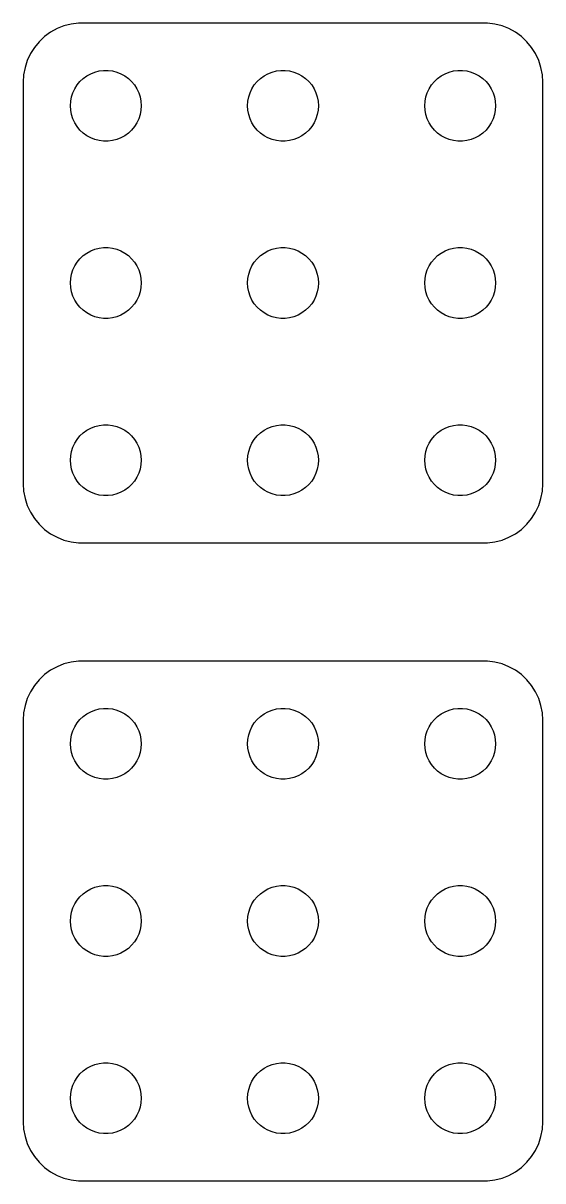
# Model space of a CAD drawing. Header units: metres. Extents: x -22 to 22, y 140 to 346.
# Drawn here: x -22 to 22, y 140 to 238 of the extents above; entities that cross this region are included whole.
import ezdxf

# ---------------------------------------------------------------- set-up
doc = ezdxf.new("R2010")
doc.units = ezdxf.units.M

msp = doc.modelspace()

# ---------------------------------------------------------------- linework, layer by layer
for p, q in [((-19.6791, 237.222), (-20.1871, 236.853)), ((-19.1289, 237.524), (-19.6791, 237.222)), ((-18.5451, 237.755), (-19.1289, 237.524)), ((-17.9369, 237.911), (-18.5451, 237.755)), ((-17.3139, 237.99), (-17.9369, 237.911)), ((17.3139, 237.99), (-17.3139, 237.99)), ((17.9369, 237.911), (17.3139, 237.99)), ((18.5451, 237.755), (17.9369, 237.911)), ((19.1289, 237.524), (18.5451, 237.755)), ((19.6791, 237.222), (19.1289, 237.524)), ((20.1871, 236.853), (19.6791, 237.222)), ((-20.6448, 236.423), (-21.0451, 235.939)), ((-20.1871, 236.853), (-20.6448, 236.423)), ((20.6448, 236.423), (20.1871, 236.853)), ((21.0451, 235.939), (20.6448, 236.423)), ((-21.3815, 235.409), (-21.6489, 234.841)), ((-21.0451, 235.939), (-21.3815, 235.409)), ((21.3815, 235.409), (21.0451, 235.939)), ((21.6489, 234.841), (21.3815, 235.409)), ((-21.8429, 234.243), (-21.9606, 233.627)), ((-21.6489, 234.841), (-21.8429, 234.243)), ((21.8429, 234.243), (21.6489, 234.841)), ((21.9606, 233.627), (21.8429, 234.243)), ((-21.9606, 233.627), (-22, 233)), ((-17.1869, 233.054), (-16.9123, 233.312)), ((-16.9123, 233.312), (-16.6075, 233.533)), ((-16.6075, 233.533), (-16.2773, 233.714)), ((-16.2773, 233.714), (-15.927, 233.853)), ((-15.927, 233.853), (-15.5621, 233.947)), ((-15.5621, 233.947), (-15.1884, 233.994)), ((-15.1884, 233.994), (-14.8116, 233.994)), ((-14.8116, 233.994), (-14.4379, 233.947)), ((-14.4379, 233.947), (-14.0729, 233.853)), ((-14.0729, 233.853), (-13.7227, 233.714)), ((-13.7227, 233.714), (-13.3925, 233.533)), ((-13.3925, 233.533), (-13.0877, 233.312)), ((-13.0877, 233.312), (-12.8131, 233.054)), ((-2.1869, 233.054), (-1.91226, 233.312)), ((-1.91226, 233.312), (-1.60747, 233.533)), ((-1.60747, 233.533), (-1.27733, 233.714)), ((-1.27733, 233.714), (-0.927048, 233.853)), ((-0.927048, 233.853), (-0.562134, 233.947)), ((-0.562134, 233.947), (-0.18837, 233.994)), ((-0.18837, 233.994), (0.18837, 233.994)), ((0.18837, 233.994), (0.562134, 233.947)), ((0.562134, 233.947), (0.927048, 233.853)), ((0.927048, 233.853), (1.27733, 233.714)), ((1.27733, 233.714), (1.60747, 233.533)), ((1.60747, 233.533), (1.91226, 233.312)), ((1.91226, 233.312), (2.1869, 233.054)), ((12.8131, 233.054), (13.0877, 233.312)), ((13.0877, 233.312), (13.3925, 233.533)), ((13.3925, 233.533), (13.7227, 233.714)), ((13.7227, 233.714), (14.0729, 233.853)), ((14.0729, 233.853), (14.4379, 233.947)), ((14.4379, 233.947), (14.8116, 233.994)), ((14.8116, 233.994), (15.1884, 233.994)), ((15.1884, 233.994), (15.5621, 233.947)), ((15.5621, 233.947), (15.927, 233.853)), ((15.927, 233.853), (16.2773, 233.714)), ((16.2773, 233.714), (16.6075, 233.533)), ((16.6075, 233.533), (16.9123, 233.312)), ((16.9123, 233.312), (17.1869, 233.054)), ((22, 233), (21.9606, 233.627)), ((-22, 233), (-22, 199)), ((-17.7893, 232.104), (-17.6289, 232.445)), ((-17.6289, 232.445), (-17.427, 232.763)), ((-17.427, 232.763), (-17.1869, 233.054)), ((-12.8131, 233.054), (-12.5729, 232.763)), ((-12.5729, 232.763), (-12.3711, 232.445)), ((-12.3711, 232.445), (-12.2107, 232.104)), ((-2.78932, 232.104), (-2.62891, 232.445)), ((-2.62891, 232.445), (-2.42705, 232.763)), ((-2.42705, 232.763), (-2.1869, 233.054)), ((2.1869, 233.054), (2.42705, 232.763)), ((2.42705, 232.763), (2.62891, 232.445)), ((2.62891, 232.445), (2.78932, 232.104)), ((12.2107, 232.104), (12.3711, 232.445)), ((12.3711, 232.445), (12.5729, 232.763)), ((12.5729, 232.763), (12.8131, 233.054)), ((17.1869, 233.054), (17.427, 232.763)), ((17.427, 232.763), (17.6289, 232.445)), ((17.6289, 232.445), (17.7893, 232.104)), ((22, 199), (22, 233)), ((-18, 231), (-17.9763, 231.376)), ((-17.9763, 231.376), (-17.9057, 231.746)), ((-17.9057, 231.746), (-17.7893, 232.104)), ((-12.2107, 232.104), (-12.0942, 231.746)), ((-12.0942, 231.746), (-12.0237, 231.376)), ((-12.0237, 231.376), (-12, 231)), ((-3, 231), (-2.97633, 231.376)), ((-2.97633, 231.376), (-2.90575, 231.746)), ((-2.90575, 231.746), (-2.78932, 232.104)), ((2.78932, 232.104), (2.90575, 231.746)), ((2.90575, 231.746), (2.97633, 231.376)), ((2.97633, 231.376), (3, 231)), ((12, 231), (12.0237, 231.376)), ((12.0237, 231.376), (12.0942, 231.746)), ((12.0942, 231.746), (12.2107, 232.104)), ((17.7893, 232.104), (17.9057, 231.746)), ((17.9057, 231.746), (17.9763, 231.376)), ((17.9763, 231.376), (18, 231)), ((-17.9763, 230.624), (-18, 231)), ((-17.9057, 230.254), (-17.9763, 230.624)), ((-17.7893, 229.896), (-17.9057, 230.254)), ((-12.0942, 230.254), (-12.2107, 229.896)), ((-12.0237, 230.624), (-12.0942, 230.254)), ((-12, 231), (-12.0237, 230.624)), ((-2.97633, 230.624), (-3, 231)), ((-2.90575, 230.254), (-2.97633, 230.624)), ((-2.78932, 229.896), (-2.90575, 230.254)), ((2.90575, 230.254), (2.78932, 229.896)), ((2.97633, 230.624), (2.90575, 230.254)), ((3, 231), (2.97633, 230.624)), ((12.0237, 230.624), (12, 231)), ((12.0942, 230.254), (12.0237, 230.624)), ((12.2107, 229.896), (12.0942, 230.254)), ((17.9057, 230.254), (17.7893, 229.896)), ((17.9763, 230.624), (17.9057, 230.254)), ((18, 231), (17.9763, 230.624)), ((-17.6289, 229.555), (-17.7893, 229.896)), ((-17.427, 229.237), (-17.6289, 229.555)), ((-12.3711, 229.555), (-12.5729, 229.237)), ((-12.2107, 229.896), (-12.3711, 229.555)), ((-2.62891, 229.555), (-2.78932, 229.896)), ((-2.42705, 229.237), (-2.62891, 229.555)), ((2.62891, 229.555), (2.42705, 229.237)), ((2.78932, 229.896), (2.62891, 229.555)), ((12.3711, 229.555), (12.2107, 229.896)), ((12.5729, 229.237), (12.3711, 229.555)), ((17.6289, 229.555), (17.427, 229.237)), ((17.7893, 229.896), (17.6289, 229.555)), ((-17.1869, 228.946), (-17.427, 229.237)), ((-16.9123, 228.688), (-17.1869, 228.946)), ((-16.6075, 228.467), (-16.9123, 228.688)), ((-16.2773, 228.286), (-16.6075, 228.467)), ((-13.3925, 228.467), (-13.7227, 228.286)), ((-13.0877, 228.688), (-13.3925, 228.467)), ((-12.8131, 228.946), (-13.0877, 228.688)), ((-12.5729, 229.237), (-12.8131, 228.946)), ((-2.1869, 228.946), (-2.42705, 229.237)), ((-1.91226, 228.688), (-2.1869, 228.946)), ((-1.60747, 228.467), (-1.91226, 228.688)), ((-1.27733, 228.286), (-1.60747, 228.467)), ((1.60747, 228.467), (1.27733, 228.286)), ((1.91226, 228.688), (1.60747, 228.467)), ((2.1869, 228.946), (1.91226, 228.688)), ((2.42705, 229.237), (2.1869, 228.946)), ((12.8131, 228.946), (12.5729, 229.237)), ((13.0877, 228.688), (12.8131, 228.946)), ((13.3925, 228.467), (13.0877, 228.688)), ((13.7227, 228.286), (13.3925, 228.467)), ((16.6075, 228.467), (16.2773, 228.286)), ((16.9123, 228.688), (16.6075, 228.467)), ((17.1869, 228.946), (16.9123, 228.688)), ((17.427, 229.237), (17.1869, 228.946)), ((-15.927, 228.147), (-16.2773, 228.286)), ((-15.5621, 228.053), (-15.927, 228.147)), ((-15.1884, 228.006), (-15.5621, 228.053)), ((-14.8116, 228.006), (-15.1884, 228.006)), ((-14.4379, 228.053), (-14.8116, 228.006)), ((-14.0729, 228.147), (-14.4379, 228.053)), ((-13.7227, 228.286), (-14.0729, 228.147)), ((-0.927048, 228.147), (-1.27733, 228.286)), ((-0.562134, 228.053), (-0.927048, 228.147)), ((-0.18837, 228.006), (-0.562134, 228.053)), ((0.18837, 228.006), (-0.18837, 228.006)), ((0.562134, 228.053), (0.18837, 228.006)), ((0.927048, 228.147), (0.562134, 228.053)), ((1.27733, 228.286), (0.927048, 228.147)), ((14.0729, 228.147), (13.7227, 228.286)), ((14.4379, 228.053), (14.0729, 228.147)), ((14.8116, 228.006), (14.4379, 228.053)), ((15.1884, 228.006), (14.8116, 228.006)), ((15.5621, 228.053), (15.1884, 228.006)), ((15.927, 228.147), (15.5621, 228.053)), ((16.2773, 228.286), (15.927, 228.147)), ((-16.9123, 218.312), (-16.6075, 218.533)), ((-16.6075, 218.533), (-16.2773, 218.714)), ((-16.2773, 218.714), (-15.927, 218.853)), ((-15.927, 218.853), (-15.5621, 218.947)), ((-15.5621, 218.947), (-15.1884, 218.994)), ((-15.1884, 218.994), (-14.8116, 218.994)), ((-14.8116, 218.994), (-14.4379, 218.947)), ((-14.4379, 218.947), (-14.0729, 218.853)), ((-14.0729, 218.853), (-13.7227, 218.714)), ((-13.7227, 218.714), (-13.3925, 218.533)), ((-13.3925, 218.533), (-13.0877, 218.312)), ((-1.91226, 218.312), (-1.60747, 218.533)), ((-1.60747, 218.533), (-1.27733, 218.714)), ((-1.27733, 218.714), (-0.927048, 218.853)), ((-0.927048, 218.853), (-0.562134, 218.947)), ((-0.562134, 218.947), (-0.18837, 218.994)), ((-0.18837, 218.994), (0.18837, 218.994)), ((0.18837, 218.994), (0.562134, 218.947)), ((0.562134, 218.947), (0.927048, 218.853)), ((0.927048, 218.853), (1.27733, 218.714)), ((1.27733, 218.714), (1.60747, 218.533)), ((1.60747, 218.533), (1.91226, 218.312)), ((13.0877, 218.312), (13.3925, 218.533)), ((13.3925, 218.533), (13.7227, 218.714)), ((13.7227, 218.714), (14.0729, 218.853)), ((14.0729, 218.853), (14.4379, 218.947)), ((14.4379, 218.947), (14.8116, 218.994)), ((14.8116, 218.994), (15.1884, 218.994)), ((15.1884, 218.994), (15.5621, 218.947)), ((15.5621, 218.947), (15.927, 218.853)), ((15.927, 218.853), (16.2773, 218.714)), ((16.2773, 218.714), (16.6075, 218.533)), ((16.6075, 218.533), (16.9123, 218.312)), ((-17.6289, 217.445), (-17.427, 217.763)), ((-17.427, 217.763), (-17.1869, 218.054)), ((-17.1869, 218.054), (-16.9123, 218.312)), ((-13.0877, 218.312), (-12.8131, 218.054)), ((-12.8131, 218.054), (-12.5729, 217.763)), ((-12.5729, 217.763), (-12.3711, 217.445)), ((-2.62891, 217.445), (-2.42705, 217.763)), ((-2.42705, 217.763), (-2.1869, 218.054)), ((-2.1869, 218.054), (-1.91226, 218.312)), ((1.91226, 218.312), (2.1869, 218.054)), ((2.1869, 218.054), (2.42705, 217.763)), ((2.42705, 217.763), (2.62891, 217.445)), ((12.3711, 217.445), (12.5729, 217.763)), ((12.5729, 217.763), (12.8131, 218.054)), ((12.8131, 218.054), (13.0877, 218.312)), ((16.9123, 218.312), (17.1869, 218.054)), ((17.1869, 218.054), (17.427, 217.763)), ((17.427, 217.763), (17.6289, 217.445)), ((-17.9763, 216.376), (-17.9057, 216.746)), ((-17.9057, 216.746), (-17.7893, 217.104)), ((-17.7893, 217.104), (-17.6289, 217.445)), ((-12.3711, 217.445), (-12.2107, 217.104)), ((-12.2107, 217.104), (-12.0942, 216.746)), ((-12.0942, 216.746), (-12.0237, 216.376)), ((-2.97633, 216.376), (-2.90575, 216.746)), ((-2.90575, 216.746), (-2.78932, 217.104)), ((-2.78932, 217.104), (-2.62891, 217.445)), ((2.62891, 217.445), (2.78932, 217.104)), ((2.78932, 217.104), (2.90575, 216.746)), ((2.90575, 216.746), (2.97633, 216.376)), ((12.0237, 216.376), (12.0942, 216.746)), ((12.0942, 216.746), (12.2107, 217.104)), ((12.2107, 217.104), (12.3711, 217.445)), ((17.6289, 217.445), (17.7893, 217.104)), ((17.7893, 217.104), (17.9057, 216.746)), ((17.9057, 216.746), (17.9763, 216.376)), ((-18, 216), (-17.9763, 216.376)), ((-17.9763, 215.624), (-18, 216)), ((-17.9057, 215.254), (-17.9763, 215.624)), ((-12.0237, 215.624), (-12.0942, 215.254)), ((-12.0237, 216.376), (-12, 216)), ((-12, 216), (-12.0237, 215.624)), ((-3, 216), (-2.97633, 216.376)), ((-2.97633, 215.624), (-3, 216)), ((-2.90575, 215.254), (-2.97633, 215.624)), ((2.97633, 215.624), (2.90575, 215.254)), ((2.97633, 216.376), (3, 216)), ((3, 216), (2.97633, 215.624)), ((12, 216), (12.0237, 216.376)), ((12.0237, 215.624), (12, 216)), ((12.0942, 215.254), (12.0237, 215.624)), ((17.9763, 215.624), (17.9057, 215.254)), ((17.9763, 216.376), (18, 216)), ((18, 216), (17.9763, 215.624)), ((-17.7893, 214.896), (-17.9057, 215.254)), ((-17.6289, 214.555), (-17.7893, 214.896)), ((-12.2107, 214.896), (-12.3711, 214.555)), ((-12.0942, 215.254), (-12.2107, 214.896)), ((-2.78932, 214.896), (-2.90575, 215.254)), ((-2.62891, 214.555), (-2.78932, 214.896)), ((2.78932, 214.896), (2.62891, 214.555)), ((2.90575, 215.254), (2.78932, 214.896)), ((12.2107, 214.896), (12.0942, 215.254)), ((12.3711, 214.555), (12.2107, 214.896)), ((17.7893, 214.896), (17.6289, 214.555)), ((17.9057, 215.254), (17.7893, 214.896)), ((-17.427, 214.237), (-17.6289, 214.555)), ((-17.1869, 213.946), (-17.427, 214.237)), ((-16.9123, 213.688), (-17.1869, 213.946)), ((-16.6075, 213.467), (-16.9123, 213.688)), ((-13.0877, 213.688), (-13.3925, 213.467)), ((-12.8131, 213.946), (-13.0877, 213.688)), ((-12.5729, 214.237), (-12.8131, 213.946)), ((-12.3711, 214.555), (-12.5729, 214.237)), ((-2.42705, 214.237), (-2.62891, 214.555)), ((-2.1869, 213.946), (-2.42705, 214.237)), ((-1.91226, 213.688), (-2.1869, 213.946)), ((-1.60747, 213.467), (-1.91226, 213.688)), ((1.91226, 213.688), (1.60747, 213.467)), ((2.1869, 213.946), (1.91226, 213.688)), ((2.42705, 214.237), (2.1869, 213.946)), ((2.62891, 214.555), (2.42705, 214.237)), ((12.5729, 214.237), (12.3711, 214.555)), ((12.8131, 213.946), (12.5729, 214.237)), ((13.0877, 213.688), (12.8131, 213.946)), ((13.3925, 213.467), (13.0877, 213.688)), ((16.9123, 213.688), (16.6075, 213.467)), ((17.1869, 213.946), (16.9123, 213.688)), ((17.427, 214.237), (17.1869, 213.946)), ((17.6289, 214.555), (17.427, 214.237)), ((-16.2773, 213.286), (-16.6075, 213.467)), ((-15.927, 213.147), (-16.2773, 213.286)), ((-15.5621, 213.053), (-15.927, 213.147)), ((-15.1884, 213.006), (-15.5621, 213.053)), ((-14.8116, 213.006), (-15.1884, 213.006)), ((-14.4379, 213.053), (-14.8116, 213.006)), ((-14.0729, 213.147), (-14.4379, 213.053)), ((-13.7227, 213.286), (-14.0729, 213.147)), ((-13.3925, 213.467), (-13.7227, 213.286)), ((-1.27733, 213.286), (-1.60747, 213.467)), ((-0.927048, 213.147), (-1.27733, 213.286)), ((-0.562134, 213.053), (-0.927048, 213.147)), ((-0.18837, 213.006), (-0.562134, 213.053)), ((0.18837, 213.006), (-0.18837, 213.006)), ((0.562134, 213.053), (0.18837, 213.006)), ((0.927048, 213.147), (0.562134, 213.053)), ((1.27733, 213.286), (0.927048, 213.147)), ((1.60747, 213.467), (1.27733, 213.286)), ((13.7227, 213.286), (13.3925, 213.467)), ((14.0729, 213.147), (13.7227, 213.286)), ((14.4379, 213.053), (14.0729, 213.147)), ((14.8116, 213.006), (14.4379, 213.053)), ((15.1884, 213.006), (14.8116, 213.006)), ((15.5621, 213.053), (15.1884, 213.006)), ((15.927, 213.147), (15.5621, 213.053)), ((16.2773, 213.286), (15.927, 213.147)), ((16.6075, 213.467), (16.2773, 213.286)), ((-16.2773, 203.714), (-15.927, 203.853)), ((-15.927, 203.853), (-15.5621, 203.947)), ((-15.5621, 203.947), (-15.1884, 203.994)), ((-15.1884, 203.994), (-14.8116, 203.994)), ((-14.8116, 203.994), (-14.4379, 203.947)), ((-14.4379, 203.947), (-14.0729, 203.853)), ((-14.0729, 203.853), (-13.7227, 203.714)), ((-1.27733, 203.714), (-0.927048, 203.853)), ((-0.927048, 203.853), (-0.562134, 203.947)), ((-0.562134, 203.947), (-0.18837, 203.994)), ((-0.18837, 203.994), (0.18837, 203.994)), ((0.18837, 203.994), (0.562134, 203.947)), ((0.562134, 203.947), (0.927048, 203.853)), ((0.927048, 203.853), (1.27733, 203.714)), ((13.7227, 203.714), (14.0729, 203.853)), ((14.0729, 203.853), (14.4379, 203.947)), ((14.4379, 203.947), (14.8116, 203.994)), ((14.8116, 203.994), (15.1884, 203.994)), ((15.1884, 203.994), (15.5621, 203.947)), ((15.5621, 203.947), (15.927, 203.853)), ((15.927, 203.853), (16.2773, 203.714)), ((-17.427, 202.763), (-17.1869, 203.054)), ((-17.1869, 203.054), (-16.9123, 203.312)), ((-16.9123, 203.312), (-16.6075, 203.533)), ((-16.6075, 203.533), (-16.2773, 203.714)), ((-13.7227, 203.714), (-13.3925, 203.533)), ((-13.3925, 203.533), (-13.0877, 203.312)), ((-13.0877, 203.312), (-12.8131, 203.054)), ((-12.8131, 203.054), (-12.5729, 202.763)), ((-2.42705, 202.763), (-2.1869, 203.054)), ((-2.1869, 203.054), (-1.91226, 203.312)), ((-1.91226, 203.312), (-1.60747, 203.533)), ((-1.60747, 203.533), (-1.27733, 203.714)), ((1.27733, 203.714), (1.60747, 203.533)), ((1.60747, 203.533), (1.91226, 203.312)), ((1.91226, 203.312), (2.1869, 203.054)), ((2.1869, 203.054), (2.42705, 202.763)), ((12.5729, 202.763), (12.8131, 203.054)), ((12.8131, 203.054), (13.0877, 203.312)), ((13.0877, 203.312), (13.3925, 203.533)), ((13.3925, 203.533), (13.7227, 203.714)), ((16.2773, 203.714), (16.6075, 203.533)), ((16.6075, 203.533), (16.9123, 203.312)), ((16.9123, 203.312), (17.1869, 203.054)), ((17.1869, 203.054), (17.427, 202.763)), ((-17.9057, 201.746), (-17.7893, 202.104)), ((-17.7893, 202.104), (-17.6289, 202.445)), ((-17.6289, 202.445), (-17.427, 202.763)), ((-12.5729, 202.763), (-12.3711, 202.445)), ((-12.3711, 202.445), (-12.2107, 202.104)), ((-12.2107, 202.104), (-12.0942, 201.746)), ((-2.90575, 201.746), (-2.78932, 202.104)), ((-2.78932, 202.104), (-2.62891, 202.445)), ((-2.62891, 202.445), (-2.42705, 202.763)), ((2.42705, 202.763), (2.62891, 202.445)), ((2.62891, 202.445), (2.78932, 202.104)), ((2.78932, 202.104), (2.90575, 201.746)), ((12.0942, 201.746), (12.2107, 202.104)), ((12.2107, 202.104), (12.3711, 202.445)), ((12.3711, 202.445), (12.5729, 202.763)), ((17.427, 202.763), (17.6289, 202.445)), ((17.6289, 202.445), (17.7893, 202.104)), ((17.7893, 202.104), (17.9057, 201.746)), ((-18, 201), (-17.9763, 201.376)), ((-17.9763, 200.624), (-18, 201)), ((-17.9763, 201.376), (-17.9057, 201.746)), ((-12.0942, 201.746), (-12.0237, 201.376)), ((-12.0237, 201.376), (-12, 201)), ((-12, 201), (-12.0237, 200.624)), ((-3, 201), (-2.97633, 201.376)), ((-2.97633, 200.624), (-3, 201)), ((-2.97633, 201.376), (-2.90575, 201.746)), ((2.90575, 201.746), (2.97633, 201.376)), ((2.97633, 201.376), (3, 201)), ((3, 201), (2.97633, 200.624)), ((12, 201), (12.0237, 201.376)), ((12.0237, 200.624), (12, 201)), ((12.0237, 201.376), (12.0942, 201.746)), ((17.9057, 201.746), (17.9763, 201.376)), ((17.9763, 201.376), (18, 201)), ((18, 201), (17.9763, 200.624)), ((-17.9057, 200.254), (-17.9763, 200.624)), ((-17.7893, 199.896), (-17.9057, 200.254)), ((-17.6289, 199.555), (-17.7893, 199.896)), ((-12.2107, 199.896), (-12.3711, 199.555)), ((-12.0942, 200.254), (-12.2107, 199.896)), ((-12.0237, 200.624), (-12.0942, 200.254)), ((-2.90575, 200.254), (-2.97633, 200.624)), ((-2.78932, 199.896), (-2.90575, 200.254)), ((-2.62891, 199.555), (-2.78932, 199.896)), ((2.78932, 199.896), (2.62891, 199.555)), ((2.90575, 200.254), (2.78932, 199.896)), ((2.97633, 200.624), (2.90575, 200.254)), ((12.0942, 200.254), (12.0237, 200.624)), ((12.2107, 199.896), (12.0942, 200.254)), ((12.3711, 199.555), (12.2107, 199.896)), ((17.7893, 199.896), (17.6289, 199.555)), ((17.9057, 200.254), (17.7893, 199.896)), ((17.9763, 200.624), (17.9057, 200.254)), ((-22, 199), (-21.9606, 198.373)), ((-17.427, 199.237), (-17.6289, 199.555)), ((-17.1869, 198.946), (-17.427, 199.237)), ((-16.9123, 198.688), (-17.1869, 198.946)), ((-12.8131, 198.946), (-13.0877, 198.688)), ((-12.5729, 199.237), (-12.8131, 198.946)), ((-12.3711, 199.555), (-12.5729, 199.237)), ((-2.42705, 199.237), (-2.62891, 199.555)), ((-2.1869, 198.946), (-2.42705, 199.237)), ((-1.91226, 198.688), (-2.1869, 198.946)), ((2.1869, 198.946), (1.91226, 198.688)), ((2.42705, 199.237), (2.1869, 198.946)), ((2.62891, 199.555), (2.42705, 199.237)), ((12.5729, 199.237), (12.3711, 199.555)), ((12.8131, 198.946), (12.5729, 199.237)), ((13.0877, 198.688), (12.8131, 198.946)), ((17.1869, 198.946), (16.9123, 198.688)), ((17.427, 199.237), (17.1869, 198.946)), ((17.6289, 199.555), (17.427, 199.237)), ((21.9606, 198.373), (22, 199)), ((-21.9606, 198.373), (-21.8429, 197.757)), ((-16.6075, 198.467), (-16.9123, 198.688)), ((-16.2773, 198.286), (-16.6075, 198.467)), ((-15.927, 198.147), (-16.2773, 198.286)), ((-15.5621, 198.053), (-15.927, 198.147)), ((-15.1884, 198.006), (-15.5621, 198.053)), ((-14.8116, 198.006), (-15.1884, 198.006)), ((-14.4379, 198.053), (-14.8116, 198.006)), ((-14.0729, 198.147), (-14.4379, 198.053)), ((-13.7227, 198.286), (-14.0729, 198.147)), ((-13.3925, 198.467), (-13.7227, 198.286)), ((-13.0877, 198.688), (-13.3925, 198.467)), ((-1.60747, 198.467), (-1.91226, 198.688)), ((-1.27733, 198.286), (-1.60747, 198.467)), ((-0.927048, 198.147), (-1.27733, 198.286)), ((-0.562134, 198.053), (-0.927048, 198.147)), ((-0.18837, 198.006), (-0.562134, 198.053)), ((0.18837, 198.006), (-0.18837, 198.006)), ((0.562134, 198.053), (0.18837, 198.006)), ((0.927048, 198.147), (0.562134, 198.053)), ((1.27733, 198.286), (0.927048, 198.147)), ((1.60747, 198.467), (1.27733, 198.286)), ((1.91226, 198.688), (1.60747, 198.467)), ((13.3925, 198.467), (13.0877, 198.688)), ((13.7227, 198.286), (13.3925, 198.467)), ((14.0729, 198.147), (13.7227, 198.286)), ((14.4379, 198.053), (14.0729, 198.147)), ((14.8116, 198.006), (14.4379, 198.053)), ((15.1884, 198.006), (14.8116, 198.006)), ((15.5621, 198.053), (15.1884, 198.006)), ((15.927, 198.147), (15.5621, 198.053)), ((16.2773, 198.286), (15.927, 198.147)), ((16.6075, 198.467), (16.2773, 198.286)), ((16.9123, 198.688), (16.6075, 198.467)), ((21.8429, 197.757), (21.9606, 198.373)), ((-21.8429, 197.757), (-21.6489, 197.159)), ((-21.6489, 197.159), (-21.3815, 196.591)), ((21.3815, 196.591), (21.6489, 197.159)), ((21.6489, 197.159), (21.8429, 197.757)), ((-21.3815, 196.591), (-21.0451, 196.061)), ((-21.0451, 196.061), (-20.6448, 195.577)), ((20.6448, 195.577), (21.0451, 196.061)), ((21.0451, 196.061), (21.3815, 196.591)), ((-20.6448, 195.577), (-20.1871, 195.147)), ((-20.1871, 195.147), (-19.6791, 194.778)), ((19.6791, 194.778), (20.1871, 195.147)), ((20.1871, 195.147), (20.6448, 195.577)), ((-19.6791, 194.778), (-19.1289, 194.476)), ((-19.1289, 194.476), (-18.5451, 194.245)), ((-18.5451, 194.245), (-17.9369, 194.089)), ((-17.9369, 194.089), (-17.3139, 194.01)), ((-17.3139, 194.01), (17.3139, 194.01)), ((17.3139, 194.01), (17.9369, 194.089)), ((17.9369, 194.089), (18.5451, 194.245)), ((18.5451, 194.245), (19.1289, 194.476)), ((19.1289, 194.476), (19.6791, 194.778)), ((-19.1289, 183.524), (-19.6791, 183.222)), ((-18.5451, 183.755), (-19.1289, 183.524)), ((-17.9369, 183.911), (-18.5451, 183.755)), ((-17.3139, 183.99), (-17.9369, 183.911)), ((17.3139, 183.99), (-17.3139, 183.99)), ((17.9369, 183.911), (17.3139, 183.99)), ((18.5451, 183.755), (17.9369, 183.911)), ((19.1289, 183.524), (18.5451, 183.755)), ((19.6791, 183.222), (19.1289, 183.524)), ((-20.6448, 182.423), (-21.0451, 181.939)), ((-20.1871, 182.853), (-20.6448, 182.423)), ((-19.6791, 183.222), (-20.1871, 182.853)), ((20.1871, 182.853), (19.6791, 183.222)), ((20.6448, 182.423), (20.1871, 182.853)), ((21.0451, 181.939), (20.6448, 182.423)), ((-21.3815, 181.409), (-21.6489, 180.841)), ((-21.0451, 181.939), (-21.3815, 181.409)), ((21.3815, 181.409), (21.0451, 181.939)), ((21.6489, 180.841), (21.3815, 181.409)), ((-21.6489, 180.841), (-21.8429, 180.243)), ((21.8429, 180.243), (21.6489, 180.841)), ((-21.9606, 179.627), (-22, 179)), ((-21.8429, 180.243), (-21.9606, 179.627)), ((-17.1869, 179.054), (-16.9123, 179.312)), ((-16.9123, 179.312), (-16.6075, 179.533)), ((-16.6075, 179.533), (-16.2773, 179.714)), ((-16.2773, 179.714), (-15.927, 179.853)), ((-15.927, 179.853), (-15.5621, 179.947)), ((-15.5621, 179.947), (-15.1884, 179.994)), ((-15.1884, 179.994), (-14.8116, 179.994)), ((-14.8116, 179.994), (-14.4379, 179.947)), ((-14.4379, 179.947), (-14.0729, 179.853)), ((-14.0729, 179.853), (-13.7227, 179.714)), ((-13.7227, 179.714), (-13.3925, 179.533)), ((-13.3925, 179.533), (-13.0877, 179.312)), ((-13.0877, 179.312), (-12.8131, 179.054)), ((-2.1869, 179.054), (-1.91226, 179.312)), ((-1.91226, 179.312), (-1.60747, 179.533)), ((-1.60747, 179.533), (-1.27733, 179.714)), ((-1.27733, 179.714), (-0.927048, 179.853)), ((-0.927048, 179.853), (-0.562134, 179.947)), ((-0.562134, 179.947), (-0.18837, 179.994)), ((-0.18837, 179.994), (0.18837, 179.994)), ((0.18837, 179.994), (0.562134, 179.947)), ((0.562134, 179.947), (0.927048, 179.853)), ((0.927048, 179.853), (1.27733, 179.714)), ((1.27733, 179.714), (1.60747, 179.533)), ((1.60747, 179.533), (1.91226, 179.312)), ((1.91226, 179.312), (2.1869, 179.054)), ((12.8131, 179.054), (13.0877, 179.312)), ((13.0877, 179.312), (13.3925, 179.533)), ((13.3925, 179.533), (13.7227, 179.714)), ((13.7227, 179.714), (14.0729, 179.853)), ((14.0729, 179.853), (14.4379, 179.947)), ((14.4379, 179.947), (14.8116, 179.994)), ((14.8116, 179.994), (15.1884, 179.994)), ((15.1884, 179.994), (15.5621, 179.947)), ((15.5621, 179.947), (15.927, 179.853)), ((15.927, 179.853), (16.2773, 179.714)), ((16.2773, 179.714), (16.6075, 179.533)), ((16.6075, 179.533), (16.9123, 179.312)), ((16.9123, 179.312), (17.1869, 179.054)), ((21.9606, 179.627), (21.8429, 180.243)), ((22, 179), (21.9606, 179.627)), ((-22, 179), (-22, 145)), ((-17.7893, 178.104), (-17.6289, 178.445)), ((-17.6289, 178.445), (-17.427, 178.763)), ((-17.427, 178.763), (-17.1869, 179.054)), ((-12.8131, 179.054), (-12.5729, 178.763)), ((-12.5729, 178.763), (-12.3711, 178.445)), ((-12.3711, 178.445), (-12.2107, 178.104)), ((-2.78932, 178.104), (-2.62891, 178.445)), ((-2.62891, 178.445), (-2.42705, 178.763)), ((-2.42705, 178.763), (-2.1869, 179.054)), ((2.1869, 179.054), (2.42705, 178.763)), ((2.42705, 178.763), (2.62891, 178.445)), ((2.62891, 178.445), (2.78932, 178.104)), ((12.2107, 178.104), (12.3711, 178.445)), ((12.3711, 178.445), (12.5729, 178.763)), ((12.5729, 178.763), (12.8131, 179.054)), ((17.1869, 179.054), (17.427, 178.763)), ((17.427, 178.763), (17.6289, 178.445)), ((17.6289, 178.445), (17.7893, 178.104)), ((22, 145), (22, 179)), ((-18, 177), (-17.9763, 177.376)), ((-17.9763, 177.376), (-17.9057, 177.746)), ((-17.9057, 177.746), (-17.7893, 178.104)), ((-12.2107, 178.104), (-12.0942, 177.746)), ((-12.0942, 177.746), (-12.0237, 177.376)), ((-12.0237, 177.376), (-12, 177)), ((-3, 177), (-2.97633, 177.376)), ((-2.97633, 177.376), (-2.90575, 177.746)), ((-2.90575, 177.746), (-2.78932, 178.104)), ((2.78932, 178.104), (2.90575, 177.746)), ((2.90575, 177.746), (2.97633, 177.376)), ((2.97633, 177.376), (3, 177)), ((12, 177), (12.0237, 177.376)), ((12.0237, 177.376), (12.0942, 177.746)), ((12.0942, 177.746), (12.2107, 178.104)), ((17.7893, 178.104), (17.9057, 177.746)), ((17.9057, 177.746), (17.9763, 177.376)), ((17.9763, 177.376), (18, 177)), ((-17.9763, 176.624), (-18, 177)), ((-17.9057, 176.254), (-17.9763, 176.624)), ((-12.0237, 176.624), (-12.0942, 176.254)), ((-12, 177), (-12.0237, 176.624)), ((-2.97633, 176.624), (-3, 177)), ((-2.90575, 176.254), (-2.97633, 176.624)), ((2.97633, 176.624), (2.90575, 176.254)), ((3, 177), (2.97633, 176.624)), ((12.0237, 176.624), (12, 177)), ((12.0942, 176.254), (12.0237, 176.624)), ((17.9763, 176.624), (17.9057, 176.254)), ((18, 177), (17.9763, 176.624)), ((-17.7893, 175.896), (-17.9057, 176.254)), ((-17.6289, 175.555), (-17.7893, 175.896)), ((-17.427, 175.237), (-17.6289, 175.555)), ((-12.3711, 175.555), (-12.5729, 175.237)), ((-12.2107, 175.896), (-12.3711, 175.555)), ((-12.0942, 176.254), (-12.2107, 175.896)), ((-2.78932, 175.896), (-2.90575, 176.254)), ((-2.62891, 175.555), (-2.78932, 175.896)), ((-2.42705, 175.237), (-2.62891, 175.555)), ((2.62891, 175.555), (2.42705, 175.237)), ((2.78932, 175.896), (2.62891, 175.555)), ((2.90575, 176.254), (2.78932, 175.896)), ((12.2107, 175.896), (12.0942, 176.254)), ((12.3711, 175.555), (12.2107, 175.896)), ((12.5729, 175.237), (12.3711, 175.555)), ((17.6289, 175.555), (17.427, 175.237)), ((17.7893, 175.896), (17.6289, 175.555)), ((17.9057, 176.254), (17.7893, 175.896)), ((-17.1869, 174.946), (-17.427, 175.237)), ((-16.9123, 174.688), (-17.1869, 174.946)), ((-16.6075, 174.467), (-16.9123, 174.688)), ((-16.2773, 174.286), (-16.6075, 174.467)), ((-13.3925, 174.467), (-13.7227, 174.286)), ((-13.0877, 174.688), (-13.3925, 174.467)), ((-12.8131, 174.946), (-13.0877, 174.688)), ((-12.5729, 175.237), (-12.8131, 174.946)), ((-2.1869, 174.946), (-2.42705, 175.237)), ((-1.91226, 174.688), (-2.1869, 174.946)), ((-1.60747, 174.467), (-1.91226, 174.688)), ((-1.27733, 174.286), (-1.60747, 174.467)), ((1.60747, 174.467), (1.27733, 174.286)), ((1.91226, 174.688), (1.60747, 174.467)), ((2.1869, 174.946), (1.91226, 174.688)), ((2.42705, 175.237), (2.1869, 174.946)), ((12.8131, 174.946), (12.5729, 175.237)), ((13.0877, 174.688), (12.8131, 174.946)), ((13.3925, 174.467), (13.0877, 174.688)), ((13.7227, 174.286), (13.3925, 174.467)), ((16.6075, 174.467), (16.2773, 174.286)), ((16.9123, 174.688), (16.6075, 174.467)), ((17.1869, 174.946), (16.9123, 174.688)), ((17.427, 175.237), (17.1869, 174.946)), ((-15.927, 174.147), (-16.2773, 174.286)), ((-15.5621, 174.053), (-15.927, 174.147)), ((-15.1884, 174.006), (-15.5621, 174.053)), ((-14.8116, 174.006), (-15.1884, 174.006)), ((-14.4379, 174.053), (-14.8116, 174.006)), ((-14.0729, 174.147), (-14.4379, 174.053)), ((-13.7227, 174.286), (-14.0729, 174.147)), ((-0.927048, 174.147), (-1.27733, 174.286)), ((-0.562134, 174.053), (-0.927048, 174.147)), ((-0.18837, 174.006), (-0.562134, 174.053)), ((0.18837, 174.006), (-0.18837, 174.006)), ((0.562134, 174.053), (0.18837, 174.006)), ((0.927048, 174.147), (0.562134, 174.053)), ((1.27733, 174.286), (0.927048, 174.147)), ((14.0729, 174.147), (13.7227, 174.286)), ((14.4379, 174.053), (14.0729, 174.147)), ((14.8116, 174.006), (14.4379, 174.053)), ((15.1884, 174.006), (14.8116, 174.006)), ((15.5621, 174.053), (15.1884, 174.006)), ((15.927, 174.147), (15.5621, 174.053)), ((16.2773, 174.286), (15.927, 174.147)), ((-16.6075, 164.533), (-16.2773, 164.714)), ((-16.2773, 164.714), (-15.927, 164.853)), ((-15.927, 164.853), (-15.5621, 164.947)), ((-15.5621, 164.947), (-15.1884, 164.994)), ((-15.1884, 164.994), (-14.8116, 164.994)), ((-14.8116, 164.994), (-14.4379, 164.947)), ((-14.4379, 164.947), (-14.0729, 164.853)), ((-14.0729, 164.853), (-13.7227, 164.714)), ((-13.7227, 164.714), (-13.3925, 164.533)), ((-1.60747, 164.533), (-1.27733, 164.714)), ((-1.27733, 164.714), (-0.927048, 164.853)), ((-0.927048, 164.853), (-0.562134, 164.947)), ((-0.562134, 164.947), (-0.18837, 164.994)), ((-0.18837, 164.994), (0.18837, 164.994)), ((0.18837, 164.994), (0.562134, 164.947)), ((0.562134, 164.947), (0.927048, 164.853)), ((0.927048, 164.853), (1.27733, 164.714)), ((1.27733, 164.714), (1.60747, 164.533)), ((13.3925, 164.533), (13.7227, 164.714)), ((13.7227, 164.714), (14.0729, 164.853)), ((14.0729, 164.853), (14.4379, 164.947)), ((14.4379, 164.947), (14.8116, 164.994)), ((14.8116, 164.994), (15.1884, 164.994)), ((15.1884, 164.994), (15.5621, 164.947)), ((15.5621, 164.947), (15.927, 164.853)), ((15.927, 164.853), (16.2773, 164.714)), ((16.2773, 164.714), (16.6075, 164.533)), ((-17.6289, 163.445), (-17.427, 163.763)), ((-17.427, 163.763), (-17.1869, 164.054)), ((-17.1869, 164.054), (-16.9123, 164.312)), ((-16.9123, 164.312), (-16.6075, 164.533)), ((-13.3925, 164.533), (-13.0877, 164.312)), ((-13.0877, 164.312), (-12.8131, 164.054)), ((-12.8131, 164.054), (-12.5729, 163.763)), ((-12.5729, 163.763), (-12.3711, 163.445)), ((-2.62891, 163.445), (-2.42705, 163.763)), ((-2.42705, 163.763), (-2.1869, 164.054)), ((-2.1869, 164.054), (-1.91226, 164.312)), ((-1.91226, 164.312), (-1.60747, 164.533)), ((1.60747, 164.533), (1.91226, 164.312)), ((1.91226, 164.312), (2.1869, 164.054)), ((2.1869, 164.054), (2.42705, 163.763)), ((2.42705, 163.763), (2.62891, 163.445)), ((12.3711, 163.445), (12.5729, 163.763)), ((12.5729, 163.763), (12.8131, 164.054)), ((12.8131, 164.054), (13.0877, 164.312)), ((13.0877, 164.312), (13.3925, 164.533)), ((16.6075, 164.533), (16.9123, 164.312)), ((16.9123, 164.312), (17.1869, 164.054)), ((17.1869, 164.054), (17.427, 163.763)), ((17.427, 163.763), (17.6289, 163.445)), ((-17.9763, 162.376), (-17.9057, 162.746)), ((-17.9057, 162.746), (-17.7893, 163.104)), ((-17.7893, 163.104), (-17.6289, 163.445)), ((-12.3711, 163.445), (-12.2107, 163.104)), ((-12.2107, 163.104), (-12.0942, 162.746)), ((-12.0942, 162.746), (-12.0237, 162.376)), ((-2.97633, 162.376), (-2.90575, 162.746)), ((-2.90575, 162.746), (-2.78932, 163.104)), ((-2.78932, 163.104), (-2.62891, 163.445)), ((2.62891, 163.445), (2.78932, 163.104)), ((2.78932, 163.104), (2.90575, 162.746)), ((2.90575, 162.746), (2.97633, 162.376)), ((12.0237, 162.376), (12.0942, 162.746)), ((12.0942, 162.746), (12.2107, 163.104)), ((12.2107, 163.104), (12.3711, 163.445)), ((17.6289, 163.445), (17.7893, 163.104)), ((17.7893, 163.104), (17.9057, 162.746)), ((17.9057, 162.746), (17.9763, 162.376)), ((-18, 162), (-17.9763, 162.376)), ((-17.9763, 161.624), (-18, 162)), ((-12.0237, 162.376), (-12, 162)), ((-12, 162), (-12.0237, 161.624)), ((-3, 162), (-2.97633, 162.376)), ((-2.97633, 161.624), (-3, 162)), ((2.97633, 162.376), (3, 162)), ((3, 162), (2.97633, 161.624)), ((12, 162), (12.0237, 162.376)), ((12.0237, 161.624), (12, 162)), ((17.9763, 162.376), (18, 162)), ((18, 162), (17.9763, 161.624)), ((-17.9057, 161.254), (-17.9763, 161.624)), ((-17.7893, 160.896), (-17.9057, 161.254)), ((-17.6289, 160.555), (-17.7893, 160.896)), ((-12.2107, 160.896), (-12.3711, 160.555)), ((-12.0942, 161.254), (-12.2107, 160.896)), ((-12.0237, 161.624), (-12.0942, 161.254)), ((-2.90575, 161.254), (-2.97633, 161.624)), ((-2.78932, 160.896), (-2.90575, 161.254)), ((-2.62891, 160.555), (-2.78932, 160.896)), ((2.78932, 160.896), (2.62891, 160.555)), ((2.90575, 161.254), (2.78932, 160.896)), ((2.97633, 161.624), (2.90575, 161.254)), ((12.0942, 161.254), (12.0237, 161.624)), ((12.2107, 160.896), (12.0942, 161.254)), ((12.3711, 160.555), (12.2107, 160.896)), ((17.7893, 160.896), (17.6289, 160.555)), ((17.9057, 161.254), (17.7893, 160.896)), ((17.9763, 161.624), (17.9057, 161.254)), ((-17.427, 160.237), (-17.6289, 160.555)), ((-17.1869, 159.946), (-17.427, 160.237)), ((-16.9123, 159.688), (-17.1869, 159.946)), ((-12.8131, 159.946), (-13.0877, 159.688)), ((-12.5729, 160.237), (-12.8131, 159.946)), ((-12.3711, 160.555), (-12.5729, 160.237)), ((-2.42705, 160.237), (-2.62891, 160.555)), ((-2.1869, 159.946), (-2.42705, 160.237)), ((-1.91226, 159.688), (-2.1869, 159.946)), ((2.1869, 159.946), (1.91226, 159.688)), ((2.42705, 160.237), (2.1869, 159.946)), ((2.62891, 160.555), (2.42705, 160.237)), ((12.5729, 160.237), (12.3711, 160.555)), ((12.8131, 159.946), (12.5729, 160.237)), ((13.0877, 159.688), (12.8131, 159.946)), ((17.1869, 159.946), (16.9123, 159.688)), ((17.427, 160.237), (17.1869, 159.946)), ((17.6289, 160.555), (17.427, 160.237)), ((-16.6075, 159.467), (-16.9123, 159.688)), ((-16.2773, 159.286), (-16.6075, 159.467)), ((-15.927, 159.147), (-16.2773, 159.286)), ((-15.5621, 159.053), (-15.927, 159.147)), ((-15.1884, 159.006), (-15.5621, 159.053)), ((-14.8116, 159.006), (-15.1884, 159.006)), ((-14.4379, 159.053), (-14.8116, 159.006)), ((-14.0729, 159.147), (-14.4379, 159.053)), ((-13.7227, 159.286), (-14.0729, 159.147)), ((-13.3925, 159.467), (-13.7227, 159.286)), ((-13.0877, 159.688), (-13.3925, 159.467)), ((-1.60747, 159.467), (-1.91226, 159.688)), ((-1.27733, 159.286), (-1.60747, 159.467)), ((-0.927048, 159.147), (-1.27733, 159.286)), ((-0.562134, 159.053), (-0.927048, 159.147)), ((-0.18837, 159.006), (-0.562134, 159.053)), ((0.18837, 159.006), (-0.18837, 159.006)), ((0.562134, 159.053), (0.18837, 159.006)), ((0.927048, 159.147), (0.562134, 159.053)), ((1.27733, 159.286), (0.927048, 159.147)), ((1.60747, 159.467), (1.27733, 159.286)), ((1.91226, 159.688), (1.60747, 159.467)), ((13.3925, 159.467), (13.0877, 159.688)), ((13.7227, 159.286), (13.3925, 159.467)), ((14.0729, 159.147), (13.7227, 159.286)), ((14.4379, 159.053), (14.0729, 159.147)), ((14.8116, 159.006), (14.4379, 159.053)), ((15.1884, 159.006), (14.8116, 159.006)), ((15.5621, 159.053), (15.1884, 159.006)), ((15.927, 159.147), (15.5621, 159.053)), ((16.2773, 159.286), (15.927, 159.147)), ((16.6075, 159.467), (16.2773, 159.286)), ((16.9123, 159.688), (16.6075, 159.467)), ((-15.927, 149.853), (-15.5621, 149.947)), ((-15.5621, 149.947), (-15.1884, 149.994)), ((-15.1884, 149.994), (-14.8116, 149.994)), ((-14.8116, 149.994), (-14.4379, 149.947)), ((-14.4379, 149.947), (-14.0729, 149.853)), ((-0.927048, 149.853), (-0.562134, 149.947)), ((-0.562134, 149.947), (-0.18837, 149.994)), ((-0.18837, 149.994), (0.18837, 149.994)), ((0.18837, 149.994), (0.562134, 149.947)), ((0.562134, 149.947), (0.927048, 149.853)), ((14.0729, 149.853), (14.4379, 149.947)), ((14.4379, 149.947), (14.8116, 149.994)), ((14.8116, 149.994), (15.1884, 149.994)), ((15.1884, 149.994), (15.5621, 149.947)), ((15.5621, 149.947), (15.927, 149.853)), ((-17.427, 148.763), (-17.1869, 149.054)), ((-17.1869, 149.054), (-16.9123, 149.312)), ((-16.9123, 149.312), (-16.6075, 149.533)), ((-16.6075, 149.533), (-16.2773, 149.714)), ((-16.2773, 149.714), (-15.927, 149.853)), ((-14.0729, 149.853), (-13.7227, 149.714)), ((-13.7227, 149.714), (-13.3925, 149.533)), ((-13.3925, 149.533), (-13.0877, 149.312)), ((-13.0877, 149.312), (-12.8131, 149.054)), ((-12.8131, 149.054), (-12.5729, 148.763)), ((-2.42705, 148.763), (-2.1869, 149.054)), ((-2.1869, 149.054), (-1.91226, 149.312)), ((-1.91226, 149.312), (-1.60747, 149.533)), ((-1.60747, 149.533), (-1.27733, 149.714)), ((-1.27733, 149.714), (-0.927048, 149.853)), ((0.927048, 149.853), (1.27733, 149.714)), ((1.27733, 149.714), (1.60747, 149.533)), ((1.60747, 149.533), (1.91226, 149.312)), ((1.91226, 149.312), (2.1869, 149.054)), ((2.1869, 149.054), (2.42705, 148.763)), ((12.5729, 148.763), (12.8131, 149.054)), ((12.8131, 149.054), (13.0877, 149.312)), ((13.0877, 149.312), (13.3925, 149.533)), ((13.3925, 149.533), (13.7227, 149.714)), ((13.7227, 149.714), (14.0729, 149.853)), ((15.927, 149.853), (16.2773, 149.714)), ((16.2773, 149.714), (16.6075, 149.533)), ((16.6075, 149.533), (16.9123, 149.312)), ((16.9123, 149.312), (17.1869, 149.054)), ((17.1869, 149.054), (17.427, 148.763)), ((-17.9057, 147.746), (-17.7893, 148.104)), ((-17.7893, 148.104), (-17.6289, 148.445)), ((-17.6289, 148.445), (-17.427, 148.763)), ((-12.5729, 148.763), (-12.3711, 148.445)), ((-12.3711, 148.445), (-12.2107, 148.104)), ((-12.2107, 148.104), (-12.0942, 147.746)), ((-2.90575, 147.746), (-2.78932, 148.104)), ((-2.78932, 148.104), (-2.62891, 148.445)), ((-2.62891, 148.445), (-2.42705, 148.763)), ((2.42705, 148.763), (2.62891, 148.445)), ((2.62891, 148.445), (2.78932, 148.104)), ((2.78932, 148.104), (2.90575, 147.746)), ((12.0942, 147.746), (12.2107, 148.104)), ((12.2107, 148.104), (12.3711, 148.445)), ((12.3711, 148.445), (12.5729, 148.763)), ((17.427, 148.763), (17.6289, 148.445)), ((17.6289, 148.445), (17.7893, 148.104)), ((17.7893, 148.104), (17.9057, 147.746)), ((-18, 147), (-17.9763, 147.376)), ((-17.9763, 146.624), (-18, 147)), ((-17.9763, 147.376), (-17.9057, 147.746)), ((-12.0942, 147.746), (-12.0237, 147.376)), ((-12.0237, 147.376), (-12, 147)), ((-12, 147), (-12.0237, 146.624)), ((-3, 147), (-2.97633, 147.376)), ((-2.97633, 146.624), (-3, 147)), ((-2.97633, 147.376), (-2.90575, 147.746)), ((2.90575, 147.746), (2.97633, 147.376)), ((2.97633, 147.376), (3, 147)), ((3, 147), (2.97633, 146.624)), ((12, 147), (12.0237, 147.376)), ((12.0237, 146.624), (12, 147)), ((12.0237, 147.376), (12.0942, 147.746)), ((17.9057, 147.746), (17.9763, 147.376)), ((17.9763, 147.376), (18, 147)), ((18, 147), (17.9763, 146.624)), ((-17.9057, 146.254), (-17.9763, 146.624)), ((-17.7893, 145.896), (-17.9057, 146.254)), ((-12.0942, 146.254), (-12.2107, 145.896)), ((-12.0237, 146.624), (-12.0942, 146.254)), ((-2.90575, 146.254), (-2.97633, 146.624)), ((-2.78932, 145.896), (-2.90575, 146.254)), ((2.90575, 146.254), (2.78932, 145.896)), ((2.97633, 146.624), (2.90575, 146.254)), ((12.0942, 146.254), (12.0237, 146.624)), ((12.2107, 145.896), (12.0942, 146.254)), ((17.9057, 146.254), (17.7893, 145.896)), ((17.9763, 146.624), (17.9057, 146.254)), ((-17.6289, 145.555), (-17.7893, 145.896)), ((-17.427, 145.237), (-17.6289, 145.555)), ((-17.1869, 144.946), (-17.427, 145.237)), ((-12.5729, 145.237), (-12.8131, 144.946)), ((-12.3711, 145.555), (-12.5729, 145.237)), ((-12.2107, 145.896), (-12.3711, 145.555)), ((-2.62891, 145.555), (-2.78932, 145.896)), ((-2.42705, 145.237), (-2.62891, 145.555)), ((-2.1869, 144.946), (-2.42705, 145.237)), ((2.42705, 145.237), (2.1869, 144.946)), ((2.62891, 145.555), (2.42705, 145.237)), ((2.78932, 145.896), (2.62891, 145.555)), ((12.3711, 145.555), (12.2107, 145.896)), ((12.5729, 145.237), (12.3711, 145.555)), ((12.8131, 144.946), (12.5729, 145.237)), ((17.427, 145.237), (17.1869, 144.946)), ((17.6289, 145.555), (17.427, 145.237)), ((17.7893, 145.896), (17.6289, 145.555)), ((-22, 145), (-21.9606, 144.373)), ((-21.9606, 144.373), (-21.8429, 143.757)), ((-16.9123, 144.688), (-17.1869, 144.946)), ((-16.6075, 144.467), (-16.9123, 144.688)), ((-16.2773, 144.286), (-16.6075, 144.467)), ((-15.927, 144.147), (-16.2773, 144.286)), ((-15.5621, 144.053), (-15.927, 144.147)), ((-15.1884, 144.006), (-15.5621, 144.053)), ((-14.4379, 144.053), (-14.8116, 144.006)), ((-14.0729, 144.147), (-14.4379, 144.053)), ((-13.7227, 144.286), (-14.0729, 144.147)), ((-13.3925, 144.467), (-13.7227, 144.286)), ((-13.0877, 144.688), (-13.3925, 144.467)), ((-12.8131, 144.946), (-13.0877, 144.688)), ((-1.91226, 144.688), (-2.1869, 144.946)), ((-1.60747, 144.467), (-1.91226, 144.688)), ((-1.27733, 144.286), (-1.60747, 144.467)), ((-0.927048, 144.147), (-1.27733, 144.286)), ((-0.562134, 144.053), (-0.927048, 144.147)), ((-0.18837, 144.006), (-0.562134, 144.053)), ((0.562134, 144.053), (0.18837, 144.006)), ((0.927048, 144.147), (0.562134, 144.053)), ((1.27733, 144.286), (0.927048, 144.147)), ((1.60747, 144.467), (1.27733, 144.286)), ((1.91226, 144.688), (1.60747, 144.467)), ((2.1869, 144.946), (1.91226, 144.688)), ((13.0877, 144.688), (12.8131, 144.946)), ((13.3925, 144.467), (13.0877, 144.688)), ((13.7227, 144.286), (13.3925, 144.467)), ((14.0729, 144.147), (13.7227, 144.286)), ((14.4379, 144.053), (14.0729, 144.147)), ((14.8116, 144.006), (14.4379, 144.053)), ((15.5621, 144.053), (15.1884, 144.006)), ((15.927, 144.147), (15.5621, 144.053)), ((16.2773, 144.286), (15.927, 144.147)), ((16.6075, 144.467), (16.2773, 144.286)), ((16.9123, 144.688), (16.6075, 144.467)), ((17.1869, 144.946), (16.9123, 144.688)), ((21.8429, 143.757), (21.9606, 144.373)), ((21.9606, 144.373), (22, 145)), ((-21.8429, 143.757), (-21.6489, 143.159)), ((-21.6489, 143.159), (-21.3815, 142.591)), ((-14.8116, 144.006), (-15.1884, 144.006)), ((0.18837, 144.006), (-0.18837, 144.006)), ((15.1884, 144.006), (14.8116, 144.006)), ((21.3815, 142.591), (21.6489, 143.159)), ((21.6489, 143.159), (21.8429, 143.757)), ((-21.3815, 142.591), (-21.0451, 142.061)), ((21.0451, 142.061), (21.3815, 142.591)), ((-21.0451, 142.061), (-20.6448, 141.577)), ((-20.6448, 141.577), (-20.1871, 141.147)), ((-20.1871, 141.147), (-19.6791, 140.778)), ((19.6791, 140.778), (20.1871, 141.147)), ((20.1871, 141.147), (20.6448, 141.577)), ((20.6448, 141.577), (21.0451, 142.061)), ((-19.6791, 140.778), (-19.1289, 140.476)), ((-19.1289, 140.476), (-18.5451, 140.245)), ((-18.5451, 140.245), (-17.9369, 140.089)), ((17.9369, 140.089), (18.5451, 140.245)), ((18.5451, 140.245), (19.1289, 140.476)), ((19.1289, 140.476), (19.6791, 140.778)), ((-17.9369, 140.089), (-17.3139, 140.01)), ((-17.3139, 140.01), (17.3139, 140.01)), ((17.3139, 140.01), (17.9369, 140.089))]:
    msp.add_line(p, q)

doc.saveas('drawing.dxf')
